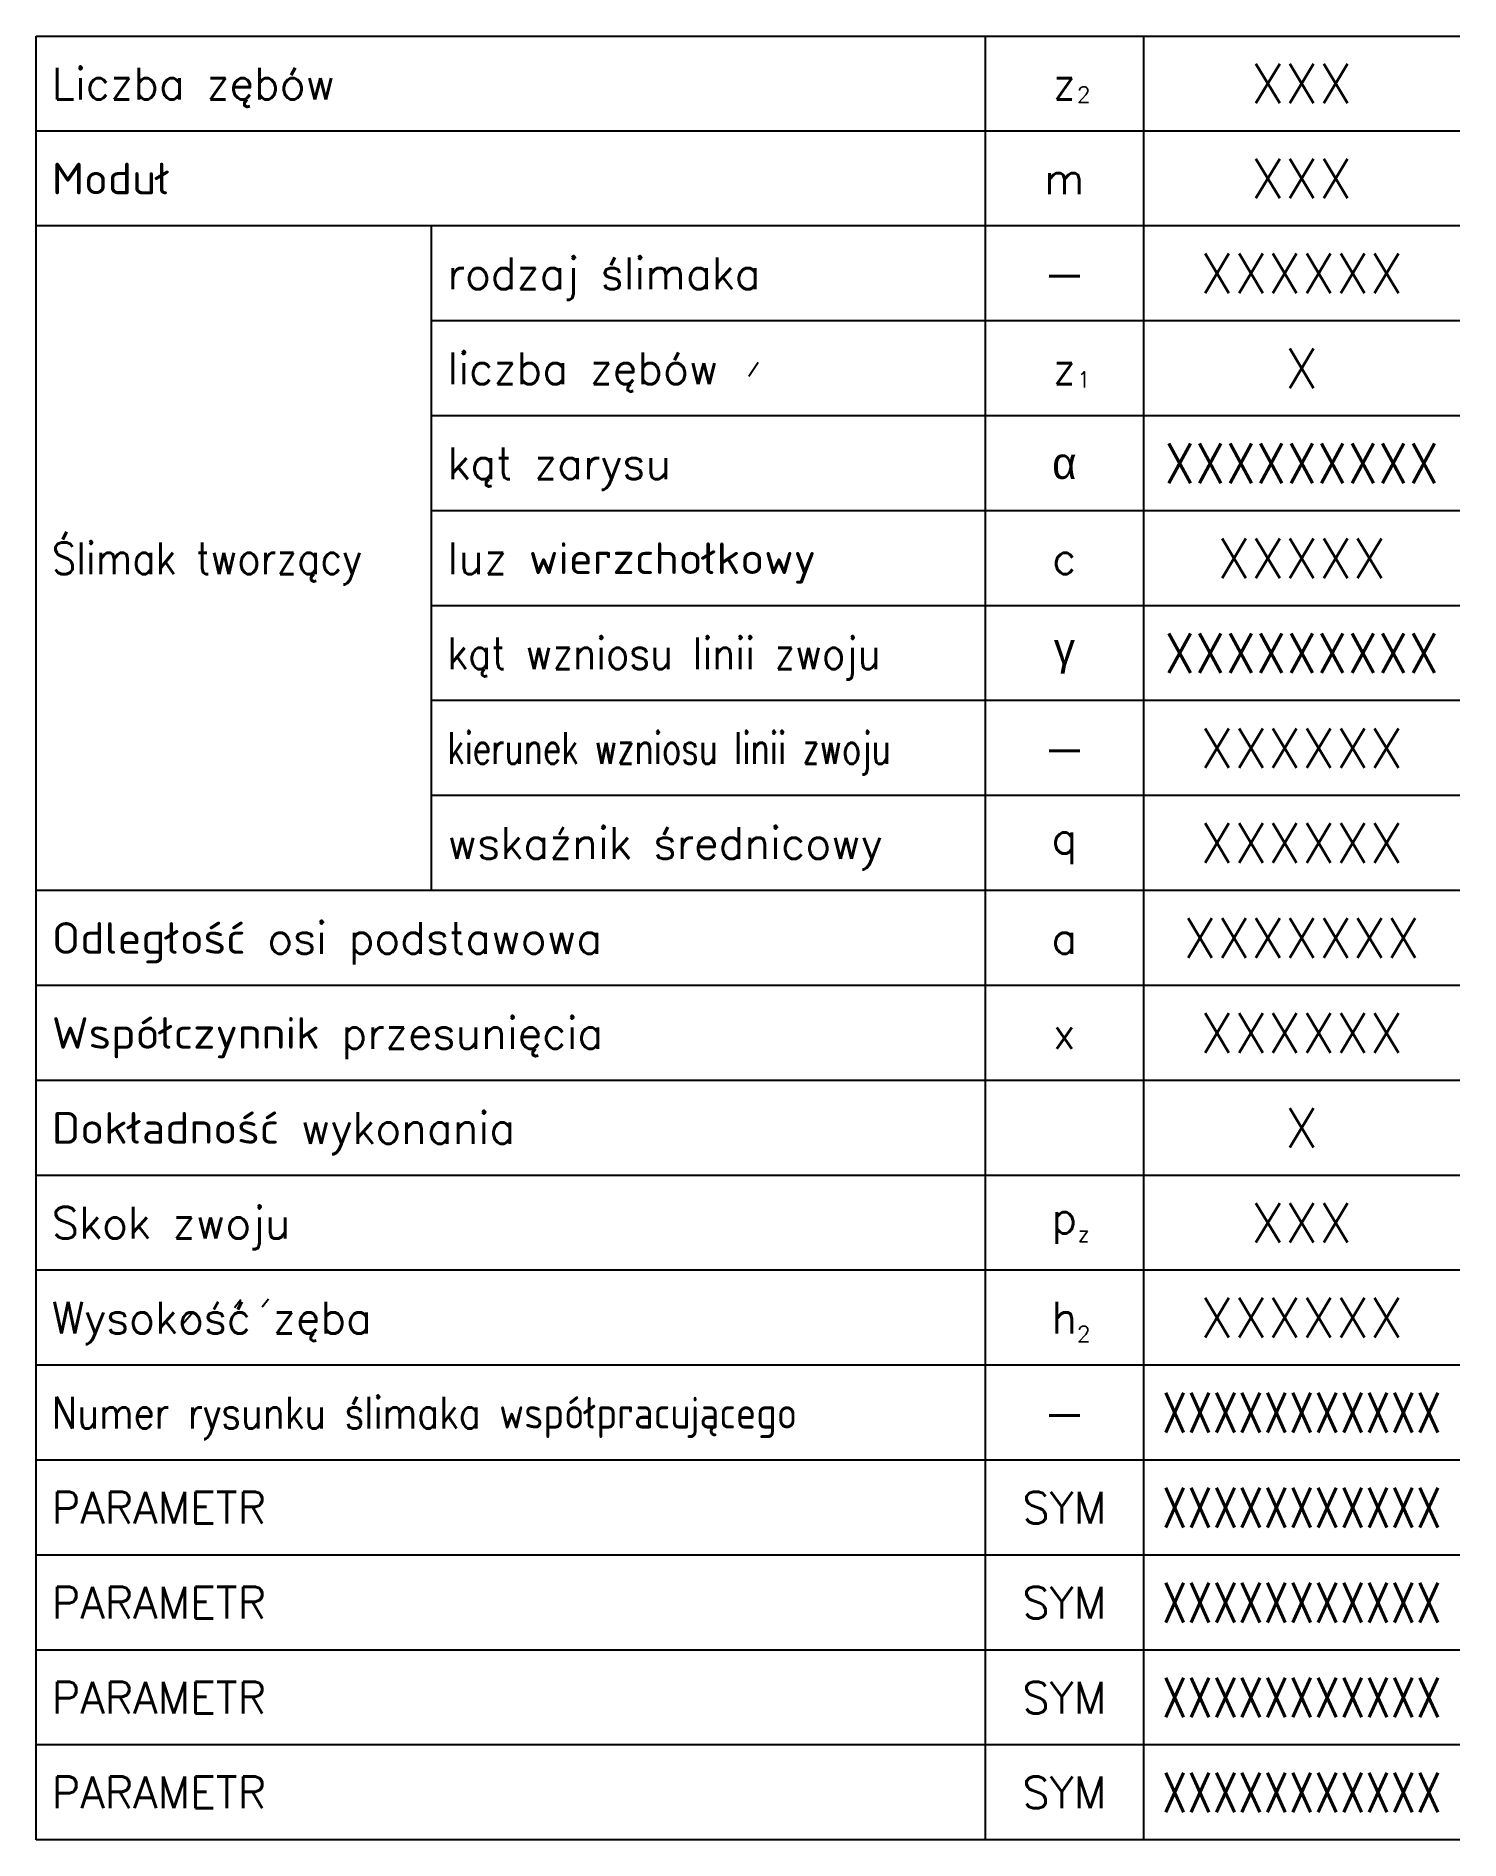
# Model space of a CAD drawing. Extents: x -90 to 0, y -114 to 0.
import ezdxf
from ezdxf.enums import TextEntityAlignment as Align

# ---------------------------------------------------------------- set-up
doc = ezdxf.new("R2010")
doc.units = 0
doc.header["$MEASUREMENT"] = 0
for name, color, linetype in [('11-ATRC', 11, 'CONTINUOUS'), ('111-TXTC', 111, 'CONTINUOUS'), ('41-KONT', 41, 'CONTINUOUS')]:
    doc.layers.add(name, color=color, linetype=linetype)
doc.styles.add('GREEKS', font='greeks', dxfattribs={"height": 2})
doc.styles.add('ROMANS', font='romans', dxfattribs={"height": 2.5})

msp = doc.modelspace()

# ---------------------------------------------------------------- linework, layer by layer
at = {"layer": '111-TXTC'}
for p, q in [((-44.95, -21.5), (-44.35, -20.6)), ((-75.7, -80.3), (-75.3, -79.8)), ((-80.75, -81.4), (-80.05, -80.6)), ((-77.45, -80.35), (-77.05, -79.85))]:
    msp.add_line(p, q, dxfattribs=at)
at = {"layer": '41-KONT'}
for p, q in [((-90, -114), (-90, 0)), ((-90, 0), (0, 0)), ((-30, 0), (-30, -114)), ((-20, 0), (-20, -114)), ((0, -6), (-90, -6)), ((0, -12), (-90, -12)), ((-65, -54), (-65, -12)), ((0, -18), (-65, -18)), ((0, -24), (-65, -24)), ((0, -30), (-65, -30)), ((0, -36), (-65, -36)), ((0, -42), (-65, -42)), ((0, -48), (-65, -48)), ((0, -54), (-90, -54)), ((0, -60), (-90, -60)), ((0, -66), (-90, -66)), ((0, -72), (-90, -72)), ((0, -78), (-90, -78)), ((0, -84), (-90, -84)), ((0, -90), (-90, -90)), ((0, -96), (-90, -96)), ((0, -102), (-90, -102)), ((0, -108), (-90, -108)), ((0, -114), (-90, -114))]:
    msp.add_line(p, q, dxfattribs=at)

# ---------------------------------------------------------------- texts
at = {"layer": '11-ATRC', "style": 'ROMANS', "flags": 8}
for tag, p in [('XXX', (-10, -3)), ('XXX', (-10, -9)), ('XXXXXX', (-10, -15)), ('X', (-10, -21)), ('XXXXX', (-10, -33)), ('XXXXXX', (-10, -45)), ('XXXXXX', (-10, -51)), ('XXXXXXX', (-10, -57)), ('XXXXXX', (-10, -63)), ('X', (-10, -69)), ('XXX', (-10, -75)), ('XXXXXX', (-10, -81))]:
    msp.add_attdef(tag, text='', height=2.5, dxfattribs=at).set_placement(p, align=Align.MIDDLE)
for tag, width, p in [('XXXXXXXXX', 0.9, (-10, -27)), ('XXXXXXXXX', 0.9, (-10, -39)), ('XXXXXXXXXXX', 0.75, (-10, -87)), ('XXXXXXXXXXX', 0.75, (-10, -93)), ('XXXXXXXXXXX', 0.75, (-10, -99)), ('XXXXXXXXXXX', 0.75, (-10, -105)), ('XXXXXXXXXXX', 0.75, (-10, -111))]:
    msp.add_attdef(tag, text='', height=2.5, dxfattribs=dict(at, width=width)).set_placement(p, align=Align.MIDDLE)
for p in [(-89, -93), (-89, -99), (-89, -105), (-89, -111)]:
    msp.add_attdef('PARAMETR', text='', height=2, dxfattribs=at).set_placement(p, align=Align.MIDDLE_LEFT)
for p in [(-25, -93), (-25, -99), (-25, -105), (-25, -111)]:
    msp.add_attdef('SYM', text='', height=2, dxfattribs=at).set_placement(p, align=Align.MIDDLE_CENTER)
at = {"layer": '111-TXTC', "style": 'ROMANS'}
for s, p in [('Liczba zębów', (-89, -4)), ('Moduł', (-89, -10)), ('rodzaj ślimaka', (-64, -16)), ('liczba zębów', (-64, -22)), ('kąt zarysu', (-64, -28)), ('luz wierzchołkowy', (-64, -34)), ('wskaźnik średnicowy', (-64, -52)), ('Odległość osi podstawowa', (-89, -58)), ('Współczynnik przesunięcia', (-89, -64)), ('Dokładność wykonania', (-89, -70)), ('Skok zwoju', (-89, -76)), ('Wysokość zęba', (-89, -82))]:
    msp.add_text(s, height=2, dxfattribs=at).set_placement(p)
at = {"layer": '111-TXTC'}
for s, height, style, p in [('z', 2, 'ROMANS', (-25, -3)), ('2', 1, 'ROMANS', (-23.78, -3.7)), ('m', 2, 'ROMANS', (-25, -9)), ('z', 2, 'ROMANS', (-25, -21)), ('1', 1, 'ROMANS', (-23.78, -21.7)), ('a', 2, 'GREEKS', (-25, -27)), ('c', 2, 'ROMANS', (-25, -33)), ('g', 2, 'GREEKS', (-25, -39)), ('q', 2, 'ROMANS', (-25, -51)), ('a', 2, 'ROMANS', (-25, -57)), ('x', 2, 'ROMANS', (-25, -63)), ('p', 2, 'ROMANS', (-25, -75)), ('z', 1, 'ROMANS', (-23.78, -75.7)), ('h', 2, 'ROMANS', (-25, -81)), ('2', 1, 'ROMANS', (-23.78, -82.03))]:
    msp.add_text(s, height=height, dxfattribs=dict(at, style=style)).set_placement(p, align=Align.MIDDLE)
at = {"layer": '111-TXTC', "style": 'ROMANS'}
for s, width, p in [('Ślimak tworzący', 0.9, (-89, -34)), ('kąt wzniosu linii zwoju', 0.9, (-64, -40)), ('kierunek wzniosu linii zwoju', 0.75, (-64, -46)), ('Numer rysunku ślimaka współpracującego', 0.85, (-89, -88))]:
    msp.add_text(s, height=2, dxfattribs=dict(at, width=width)).set_placement(p)
at = {"layer": '111-TXTC', "char_height": 2.5, "width": 10, "attachment_point": 5, "style": 'ROMANS'}
for insert in [(-25, -15), (-25, -45), (-25, -87)]:
    msp.add_mtext('-', dxfattribs=dict(at, insert=insert))

doc.saveas('drawing.dxf')
